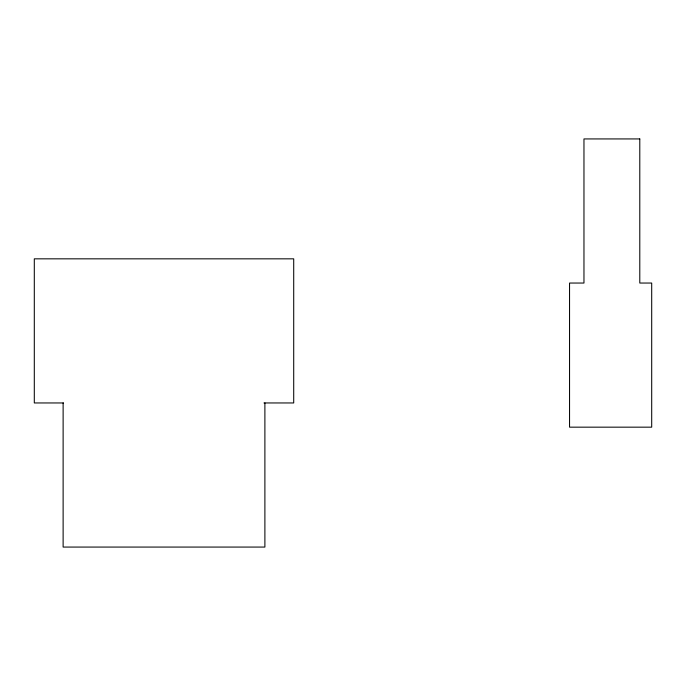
<?xml version="1.0" encoding="UTF-8"?>
<svg xmlns="http://www.w3.org/2000/svg" width="686" height="686" viewBox="0 0 686 686"><rect width="100%" height="100%" fill="white"/><g stroke="black" fill="none" stroke-linecap="round" stroke-linejoin="round"><path stroke-width="1.03" d="M63.498 402.956L34.3 402.956L34.3 258.836L293.711 258.836L293.711 402.956L263.973 402.956M264.89 402.956L264.89 547.068L63.121 547.068L63.121 402.956M639.789 138.932L583.966 138.932L583.966 283.044L569.552 283.044L569.552 427.164L651.7 427.164L651.7 283.044L639.789 283.044L639.789 138.932"/></g></svg>
